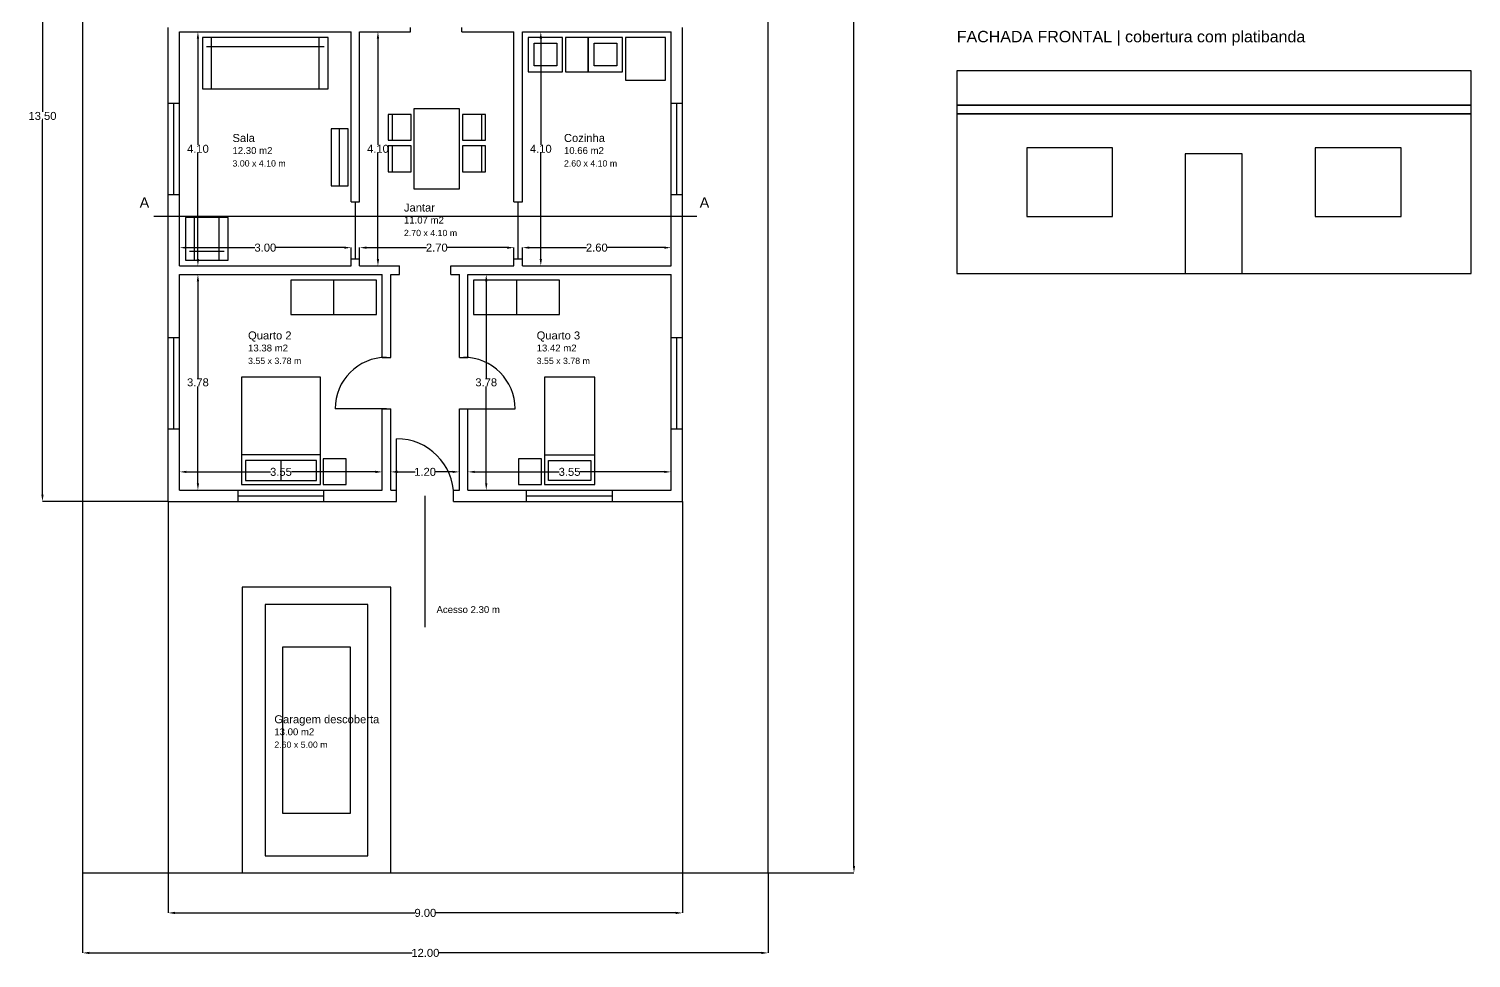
# Model space of a CAD drawing. Header units: millimetres. Extents: x -939 to 107086, y -1492 to 30295.
# Drawn here: x 81061 to 106300, y -1492 to 14775 of the extents above; entities that cross this region are included whole.
import ezdxf

# ---------------------------------------------------------------- set-up
doc = ezdxf.new("R2010")
doc.units = ezdxf.units.MM
doc.header["$MEASUREMENT"] = 0
for name, color, linetype in [('CASA_ACESSO', 4, 'Continuous'), ('CASA_COBERTURA', 2, 'Continuous'), ('CASA_COTAS', 6, 'Continuous'), ('CASA_ESTUDO', 8, 'Continuous'), ('CASA_EXTERNO', 3, 'Continuous'), ('CASA_JANELAS', 4, 'Continuous'), ('CASA_LOTE', 8, 'Continuous'), ('CASA_MOVEIS', 3, 'Continuous'), ('CASA_PAREDES', 7, 'Continuous'), ('CASA_PORTAS', 2, 'Continuous'), ('CASA_TEXTOS', 7, 'Continuous')]:
    doc.layers.add(name, color=color, linetype=linetype)
doc.styles.get("Standard").update_dxf_attribs({"font": 'arial.ttf'})
doc.dimstyles.get("Standard").update_dxf_attribs({"dimtxt": 0.18, "dimasz": 0.18, "dimexe": 0.18, "dimexo": 0.0625, "dimgap": 0.09, "dimtad": 0, "dimtih": 1, "dimtoh": 1, "dimdec": 4, "dimzin": 0, "dimdsep": 46, "dimtxsty": 'Standard', "dimcen": 0.09, "dimadec": 0, "dimazin": 0, "dimtfac": 1, "dimtdec": 4, "dimtofl": 0, "dimtmove": 0, "dimatfit": 3, "dimfxl": 1, "dimtolj": 1, "dimtzin": 0, "dimarcsym": 0})

# ---------------------------------------------------------------- blocks, each defined once
blk = doc.blocks.new('*D41')
at = {"layer": 'CASA_COTAS', "color": 0, "lineweight": -2, "transparency": 16777216}
for p, q in [((83700, 6700), (83700, 7020)), ((83820, 7020), (85290, 7020)), ((87125, 7020), (85655, 7020)), ((87245, 6700), (87245, 7020))]:
    blk.add_line(p, q, dxfattribs=at)
at = {"layer": 'CASA_COTAS', "color": 0, "transparency": 16777216}
for points in [[(83820, 7040), (83820, 7000), (83700, 7020)], [(87125, 7040), (87125, 7000), (87245, 7020)]]:
    blk.add_solid(points, dxfattribs=at)
at = {"layer": 'Defpoints', "color": 0, "transparency": 16777216}
for p in [(87245, 7020), (83700, 6700), (87245, 6700)]:
    blk.add_point(p, dxfattribs=at)
at = {"layer": 'CASA_COTAS', "color": 0, "transparency": 16777216, "insert": (85473, 7020), "char_height": 140, "attachment_point": 5}
blk.add_mtext('\\A1;3.55', dxfattribs=at)
blk = doc.blocks.new('*D42')
at = {"layer": 'CASA_COTAS', "color": 0, "lineweight": -2, "transparency": 16777216}
for p, q in [((83700, 10475), (84020, 10475)), ((84020, 10355), (84020, 8659)), ((84020, 6820), (84020, 8516)), ((83700, 6700), (84020, 6700))]:
    blk.add_line(p, q, dxfattribs=at)
at = {"layer": 'CASA_COTAS', "color": 0, "transparency": 16777216}
for points in [[(84000, 10355), (84040, 10355), (84020, 10475)], [(84000, 6820), (84040, 6820), (84020, 6700)]]:
    blk.add_solid(points, dxfattribs=at)
at = {"layer": 'Defpoints', "color": 0, "transparency": 16777216}
for p in [(83700, 10475), (84020, 10475), (83700, 6700)]:
    blk.add_point(p, dxfattribs=at)
at = {"layer": 'CASA_COTAS', "color": 0, "transparency": 16777216, "insert": (84020, 8587), "char_height": 140, "attachment_point": 5}
blk.add_mtext('\\A1;3.78', dxfattribs=at)
blk = doc.blocks.new('*D43')
at = {"layer": 'CASA_COTAS', "color": 0, "lineweight": -2, "transparency": 16777216}
for p, q in [((88745, 6700), (88745, 7020)), ((88865, 7020), (90340, 7020)), ((92180, 7020), (90705, 7020)), ((92300, 6700), (92300, 7020))]:
    blk.add_line(p, q, dxfattribs=at)
at = {"layer": 'CASA_COTAS', "color": 0, "transparency": 16777216}
for points in [[(88865, 7040), (88865, 7000), (88745, 7020)], [(92180, 7040), (92180, 7000), (92300, 7020)]]:
    blk.add_solid(points, dxfattribs=at)
at = {"layer": 'Defpoints', "color": 0, "transparency": 16777216}
for p in [(92300, 7020), (88745, 6700), (92300, 6700)]:
    blk.add_point(p, dxfattribs=at)
at = {"layer": 'CASA_COTAS', "color": 0, "transparency": 16777216, "insert": (90523, 7020), "char_height": 140, "attachment_point": 5}
blk.add_mtext('\\A1;3.55', dxfattribs=at)
blk = doc.blocks.new('*D44')
at = {"layer": 'CASA_COTAS', "color": 0, "lineweight": -2, "transparency": 16777216}
for p, q in [((88745, 10475), (89065, 10475)), ((89065, 10355), (89065, 8659)), ((89065, 6820), (89065, 8516)), ((88745, 6700), (89065, 6700))]:
    blk.add_line(p, q, dxfattribs=at)
at = {"layer": 'CASA_COTAS', "color": 0, "transparency": 16777216}
for points in [[(89045, 10355), (89085, 10355), (89065, 10475)], [(89045, 6820), (89085, 6820), (89065, 6700)]]:
    blk.add_solid(points, dxfattribs=at)
at = {"layer": 'Defpoints', "color": 0, "transparency": 16777216}
for p in [(88745, 10475), (89065, 10475), (88745, 6700)]:
    blk.add_point(p, dxfattribs=at)
at = {"layer": 'CASA_COTAS', "color": 0, "transparency": 16777216, "insert": (89065, 8587), "char_height": 140, "attachment_point": 5}
blk.add_mtext('\\A1;3.78', dxfattribs=at)
blk = doc.blocks.new('*D45')
at = {"layer": 'CASA_COTAS', "color": 0, "lineweight": -2, "transparency": 16777216}
for p, q in [((87395, 6700), (87395, 7020)), ((87515, 7020), (87820, 7020)), ((88475, 7020), (88170, 7020)), ((88595, 6700), (88595, 7020))]:
    blk.add_line(p, q, dxfattribs=at)
at = {"layer": 'CASA_COTAS', "color": 0, "transparency": 16777216}
for points in [[(87515, 7040), (87515, 7000), (87395, 7020)], [(88475, 7040), (88475, 7000), (88595, 7020)]]:
    blk.add_solid(points, dxfattribs=at)
at = {"layer": 'Defpoints', "color": 0, "transparency": 16777216}
for p in [(88595, 7020), (87395, 6700), (88595, 6700)]:
    blk.add_point(p, dxfattribs=at)
at = {"layer": 'CASA_COTAS', "color": 0, "transparency": 16777216, "insert": (87995, 7020), "char_height": 140, "attachment_point": 5}
blk.add_mtext('\\A1;1.20', dxfattribs=at)
blk = doc.blocks.new('*D46')
at = {"layer": 'CASA_COTAS', "color": 0, "lineweight": -2, "transparency": 16777216}
for p, q in [((83700, 10625), (83700, 10945)), ((83820, 10945), (85018, 10945)), ((86580, 10945), (85382, 10945)), ((86700, 10625), (86700, 10945))]:
    blk.add_line(p, q, dxfattribs=at)
at = {"layer": 'CASA_COTAS', "color": 0, "transparency": 16777216}
for points in [[(83820, 10965), (83820, 10925), (83700, 10945)], [(86580, 10965), (86580, 10925), (86700, 10945)]]:
    blk.add_solid(points, dxfattribs=at)
at = {"layer": 'Defpoints', "color": 0, "transparency": 16777216}
for p in [(86700, 10945), (83700, 10625), (86700, 10625)]:
    blk.add_point(p, dxfattribs=at)
at = {"layer": 'CASA_COTAS', "color": 0, "transparency": 16777216, "insert": (85200, 10945), "char_height": 140, "attachment_point": 5}
blk.add_mtext('\\A1;3.00', dxfattribs=at)
blk = doc.blocks.new('*D47')
at = {"layer": 'CASA_COTAS', "color": 0, "lineweight": -2, "transparency": 16777216}
for p, q in [((83700, 14725), (84020, 14725)), ((84020, 14605), (84020, 12747)), ((84020, 10745), (84020, 12603)), ((83700, 10625), (84020, 10625))]:
    blk.add_line(p, q, dxfattribs=at)
at = {"layer": 'CASA_COTAS', "color": 0, "transparency": 16777216}
for points in [[(84000, 14605), (84040, 14605), (84020, 14725)], [(84000, 10745), (84040, 10745), (84020, 10625)]]:
    blk.add_solid(points, dxfattribs=at)
at = {"layer": 'Defpoints', "color": 0, "transparency": 16777216}
for p in [(83700, 14725), (84020, 14725), (83700, 10625)]:
    blk.add_point(p, dxfattribs=at)
at = {"layer": 'CASA_COTAS', "color": 0, "transparency": 16777216, "insert": (84020, 12675), "char_height": 140, "attachment_point": 5}
blk.add_mtext('\\A1;4.10', dxfattribs=at)
blk = doc.blocks.new('*D48')
at = {"layer": 'CASA_COTAS', "color": 0, "lineweight": -2, "transparency": 16777216}
for p, q in [((86850, 10625), (86850, 10945)), ((86970, 10945), (88017, 10945)), ((89430, 10945), (88383, 10945)), ((89550, 10625), (89550, 10945))]:
    blk.add_line(p, q, dxfattribs=at)
at = {"layer": 'CASA_COTAS', "color": 0, "transparency": 16777216}
for points in [[(86970, 10965), (86970, 10925), (86850, 10945)], [(89430, 10965), (89430, 10925), (89550, 10945)]]:
    blk.add_solid(points, dxfattribs=at)
at = {"layer": 'Defpoints', "color": 0, "transparency": 16777216}
for p in [(89550, 10945), (86850, 10625), (89550, 10625)]:
    blk.add_point(p, dxfattribs=at)
at = {"layer": 'CASA_COTAS', "color": 0, "transparency": 16777216, "insert": (88200, 10945), "char_height": 140, "attachment_point": 5}
blk.add_mtext('\\A1;2.70', dxfattribs=at)
blk = doc.blocks.new('*D49')
at = {"layer": 'CASA_COTAS', "color": 0, "lineweight": -2, "transparency": 16777216}
for p, q in [((86850, 14725), (87170, 14725)), ((87170, 14605), (87170, 12747)), ((87170, 10745), (87170, 12603)), ((86850, 10625), (87170, 10625))]:
    blk.add_line(p, q, dxfattribs=at)
at = {"layer": 'CASA_COTAS', "color": 0, "transparency": 16777216}
for points in [[(87150, 14605), (87190, 14605), (87170, 14725)], [(87150, 10745), (87190, 10745), (87170, 10625)]]:
    blk.add_solid(points, dxfattribs=at)
at = {"layer": 'Defpoints', "color": 0, "transparency": 16777216}
for p in [(86850, 14725), (87170, 14725), (86850, 10625)]:
    blk.add_point(p, dxfattribs=at)
at = {"layer": 'CASA_COTAS', "color": 0, "transparency": 16777216, "insert": (87170, 12675), "char_height": 140, "attachment_point": 5}
blk.add_mtext('\\A1;4.10', dxfattribs=at)
blk = doc.blocks.new('*D50')
at = {"layer": 'CASA_COTAS', "color": 0, "lineweight": -2, "transparency": 16777216}
for p, q in [((89700, 10625), (89700, 10945)), ((89820, 10945), (90817, 10945)), ((92180, 10945), (91183, 10945)), ((92300, 10625), (92300, 10945))]:
    blk.add_line(p, q, dxfattribs=at)
at = {"layer": 'CASA_COTAS', "color": 0, "transparency": 16777216}
for points in [[(89820, 10965), (89820, 10925), (89700, 10945)], [(92180, 10965), (92180, 10925), (92300, 10945)]]:
    blk.add_solid(points, dxfattribs=at)
at = {"layer": 'Defpoints', "color": 0, "transparency": 16777216}
for p in [(92300, 10945), (89700, 10625), (92300, 10625)]:
    blk.add_point(p, dxfattribs=at)
at = {"layer": 'CASA_COTAS', "color": 0, "transparency": 16777216, "insert": (91000, 10945), "char_height": 140, "attachment_point": 5}
blk.add_mtext('\\A1;2.60', dxfattribs=at)
blk = doc.blocks.new('*D51')
at = {"layer": 'CASA_COTAS', "color": 0, "lineweight": -2, "transparency": 16777216}
for p, q in [((89700, 14725), (90020, 14725)), ((90020, 14605), (90020, 12747)), ((90020, 10745), (90020, 12603)), ((89700, 10625), (90020, 10625))]:
    blk.add_line(p, q, dxfattribs=at)
at = {"layer": 'CASA_COTAS', "color": 0, "transparency": 16777216}
for points in [[(90000, 14605), (90040, 14605), (90020, 14725)], [(90000, 10745), (90040, 10745), (90020, 10625)]]:
    blk.add_solid(points, dxfattribs=at)
at = {"layer": 'Defpoints', "color": 0, "transparency": 16777216}
for p in [(89700, 14725), (90020, 14725), (89700, 10625)]:
    blk.add_point(p, dxfattribs=at)
at = {"layer": 'CASA_COTAS', "color": 0, "transparency": 16777216, "insert": (90020, 12675), "char_height": 140, "attachment_point": 5}
blk.add_mtext('\\A1;4.10', dxfattribs=at)
blk = doc.blocks.new('*D59')
at = {"layer": 'CASA_COTAS', "color": 0, "lineweight": -2, "transparency": 16777216}
for p, q in [((83500, 6500), (83500, -700)), ((92500, 6500), (92500, -700)), ((83620, -700), (87818, -700)), ((92380, -700), (88182, -700))]:
    blk.add_line(p, q, dxfattribs=at)
at = {"layer": 'CASA_COTAS', "color": 0, "transparency": 16777216}
for points in [[(83620, -680), (83620, -720), (83500, -700)], [(92380, -680), (92380, -720), (92500, -700)]]:
    blk.add_solid(points, dxfattribs=at)
at = {"layer": 'Defpoints', "color": 0, "transparency": 16777216}
for p in [(83500, 6500), (92500, 6500), (92500, -700)]:
    blk.add_point(p, dxfattribs=at)
at = {"layer": 'CASA_COTAS', "color": 0, "transparency": 16777216, "insert": (88000, -700), "char_height": 140, "attachment_point": 5}
blk.add_mtext('\\A1;9.00', dxfattribs=at)
blk = doc.blocks.new('*D60')
at = {"layer": 'CASA_COTAS', "color": 0, "lineweight": -2, "transparency": 16777216}
for p, q in [((83500, 20000), (81300, 20000)), ((81300, 19880), (81300, 13322)), ((81300, 6620), (81300, 13178)), ((83500, 6500), (81300, 6500))]:
    blk.add_line(p, q, dxfattribs=at)
at = {"layer": 'CASA_COTAS', "color": 0, "transparency": 16777216}
for points in [[(81280, 19880), (81320, 19880), (81300, 20000)], [(81280, 6620), (81320, 6620), (81300, 6500)]]:
    blk.add_solid(points, dxfattribs=at)
at = {"layer": 'Defpoints', "color": 0, "transparency": 16777216}
for p in [(81300, 20000), (83500, 20000), (83500, 6500)]:
    blk.add_point(p, dxfattribs=at)
at = {"layer": 'CASA_COTAS', "color": 0, "transparency": 16777216, "insert": (81300, 13250), "char_height": 140, "attachment_point": 5}
blk.add_mtext('\\A1;13.50', dxfattribs=at)
blk = doc.blocks.new('*D61')
at = {"layer": 'CASA_COTAS', "color": 0, "lineweight": -2, "transparency": 16777216}
for p, q in [((82000, 0), (82000, -1400)), ((94000, 0), (94000, -1400)), ((82120, -1400), (87771, -1400)), ((93880, -1400), (88229, -1400))]:
    blk.add_line(p, q, dxfattribs=at)
at = {"layer": 'CASA_COTAS', "color": 0, "transparency": 16777216}
for points in [[(82120, -1380), (82120, -1420), (82000, -1400)], [(93880, -1380), (93880, -1420), (94000, -1400)]]:
    blk.add_solid(points, dxfattribs=at)
at = {"layer": 'Defpoints', "color": 0, "transparency": 16777216}
for p in [(82000, 0), (94000, 0), (94000, -1400)]:
    blk.add_point(p, dxfattribs=at)
at = {"layer": 'CASA_COTAS', "color": 0, "transparency": 16777216, "insert": (88000, -1400), "char_height": 140, "attachment_point": 5}
blk.add_mtext('\\A1;12.00', dxfattribs=at)
blk = doc.blocks.new('*D62')
at = {"layer": 'CASA_COTAS', "color": 0, "lineweight": -2, "transparency": 16777216}
for p, q in [((94000, 30000), (95500, 30000)), ((95500, 29880), (95500, 15072)), ((95500, 120), (95500, 14928)), ((94000, 0), (95500, 0))]:
    blk.add_line(p, q, dxfattribs=at)
at = {"layer": 'CASA_COTAS', "color": 0, "transparency": 16777216}
for points in [[(95480, 29880), (95520, 29880), (95500, 30000)], [(95480, 120), (95520, 120), (95500, 0)]]:
    blk.add_solid(points, dxfattribs=at)
at = {"layer": 'Defpoints', "color": 0, "transparency": 16777216}
for p in [(94000, 30000), (95500, 30000), (94000, 0)]:
    blk.add_point(p, dxfattribs=at)
at = {"layer": 'CASA_COTAS', "color": 0, "transparency": 16777216, "insert": (95500, 15000), "char_height": 140, "attachment_point": 5}
blk.add_mtext('\\A1;30.00', dxfattribs=at)

msp = doc.modelspace()

# ---------------------------------------------------------------- linework, layer by layer
at = {"layer": 'CASA_ACESSO'}
msp.add_lwpolyline([(87995.189, 4300), (87995.189, 5900), (87995.189, 5900), (87995.189, 6600)], dxfattribs=at)
at = {"layer": 'CASA_COBERTURA'}
for points in [[(97300, 13440), (106300, 13440), (106300, 14040), (97300, 14040)], [(97300, 13290), (106300, 13290), (106300, 13440), (97300, 13440)]]:
    msp.add_lwpolyline(points, close=True, dxfattribs=at)
at = {"layer": 'CASA_ESTUDO'}
msp.add_line((83250, 11495), (92750, 11495), dxfattribs=at)
for points in [[(97300, 10490), (106300, 10490), (106300, 13290), (97300, 13290)], [(98522.594, 11490), (100022.594, 11490), (100022.594, 12690), (98522.594, 12690)], [(103572.594, 11490), (105072.594, 11490), (105072.594, 12690), (103572.594, 12690)], [(101295.189, 10490), (102295.189, 10490), (102295.189, 12590), (101295.189, 12590)]]:
    msp.add_lwpolyline(points, close=True, dxfattribs=at)
at = {"layer": 'CASA_EXTERNO'}
msp.add_lwpolyline([(84795.189, 0), (87395.189, 0), (87395.189, 5000), (84795.189, 5000)], close=True, dxfattribs=at)
at = {"layer": 'CASA_JANELAS'}
for p, q in [((83500, 11875), (83500, 13475)), ((83600, 11875), (83600, 13475)), ((83700, 11875), (83700, 13475)), ((92300, 11875), (92300, 13475)), ((92400, 11875), (92400, 13475)), ((92500, 11875), (92500, 13475)), ((83500, 7775), (83500, 9375)), ((83600, 7775), (83600, 9375)), ((83700, 7775), (83700, 9375)), ((92300, 7775), (92300, 9375)), ((92400, 7775), (92400, 9375)), ((92500, 7775), (92500, 9375)), ((84722.594, 6700), (86222.594, 6700)), ((84722.594, 6600), (86222.594, 6600)), ((89772.594, 6700), (91272.594, 6700)), ((89772.594, 6600), (91272.594, 6600)), ((84722.594, 6500), (86222.594, 6500)), ((89772.594, 6500), (91272.594, 6500))]:
    msp.add_line(p, q, dxfattribs=at)
at = {"layer": 'CASA_LOTE'}
msp.add_lwpolyline([(82000, 0), (94000, 0), (94000, 30000), (82000, 30000)], close=True, dxfattribs=at)
at = {"layer": 'CASA_MOVEIS'}
msp.add_line((86500, 12025), (86500, 13025), dxfattribs=at)
for points in [[(84100, 13725), (86300, 13725), (86300, 14625), (84100, 14625)], [(89800, 14025), (90400, 14025), (90400, 14625), (89800, 14625)], [(90450, 14025), (90850, 14025), (90850, 14625), (90450, 14625)], [(90850, 14025), (91450, 14025), (91450, 14625), (90850, 14625)], [(91500, 13875), (92200, 13875), (92200, 14625), (91500, 14625)], [(87350, 12825), (87750, 12825), (87750, 13275), (87350, 13275)], [(87800, 11975), (88600, 11975), (88600, 13375), (87800, 13375)], [(88650, 12825), (89050, 12825), (89050, 13275), (88650, 13275)], [(86350, 12025), (86650, 12025), (86650, 13025), (86350, 13025)], [(87350, 12275), (87750, 12275), (87750, 12725), (87350, 12725)], [(88650, 12275), (89050, 12275), (89050, 12725), (88650, 12725)], [(83800, 10725), (84550, 10725), (84550, 11475), (83800, 11475)], [(85645.189, 9775), (87145.189, 9775), (87145.189, 10375), (85645.189, 10375)], [(88845.189, 9775), (90345.189, 9775), (90345.189, 10375), (88845.189, 10375)], [(84782.594, 6800), (86162.594, 6800), (86162.594, 8680), (84782.594, 8680)], [(90082.594, 6800), (90962.594, 6800), (90962.594, 8680), (90082.594, 8680)], [(86212.594, 6800), (86612.594, 6800), (86612.594, 7250), (86212.594, 7250)], [(89632.594, 6800), (90032.594, 6800), (90032.594, 7250), (89632.594, 7250)], [(85195.189, 300), (86995.189, 300), (86995.189, 4700), (85195.189, 4700)]]:
    msp.add_lwpolyline(points, close=True, dxfattribs=at)
for points in [[(84170, 14465), (86230, 14465)], [(84260, 13725), (84260, 14625)], [(86140, 13725), (86140, 14625)], [(90298, 14127), (89902, 14127), (89902, 14523), (90298, 14523), (90298, 14127)], [(91348, 14127), (90952, 14127), (90952, 14523), (91348, 14523), (91348, 14127)], [(87420, 13275), (87420, 12825)], [(88980, 13275), (88980, 12825)], [(87420, 12725), (87420, 12275)], [(88980, 12725), (88980, 12275)], [(83960, 10725), (83960, 11475)], [(84390, 10725), (84390, 11475)], [(83870, 10885), (84480, 10885)], [(86395.189, 10375), (86395.189, 9775)], [(89595.189, 10375), (89595.189, 9775)], [(86162.594, 7320), (84782.594, 7320)], [(90082.594, 7320), (90962.594, 7320)], [(86092.594, 7220), (84852.594, 7220), (84852.594, 6870), (86092.594, 6870), (86092.594, 7220)], [(85472.594, 7220), (85472.594, 6870)], [(90152.594, 7220), (90892.594, 7220), (90892.594, 6870), (90152.594, 6870), (90152.594, 7220)], [(86689.189, 3952), (85501.189, 3952), (85501.189, 1048), (86689.189, 1048), (86689.189, 3952)]]:
    msp.add_lwpolyline(points, dxfattribs=at)
at = {"layer": 'CASA_PAREDES'}
for p, q in [((83500, 14725), (83500, 14800)), ((83500, 13475), (83500, 14725)), ((83500, 14725), (83500, 14725)), ((83700, 14725), (84722.594, 14725)), ((83700, 13475), (83700, 14725)), ((83700, 14725), (83700, 14725)), ((84722.594, 14725), (84819.95, 14725)), ((84819.95, 14725), (86222.594, 14725)), ((86222.594, 14725), (86319.95, 14725)), ((86319.95, 14725), (86700, 14725)), ((86700, 13475), (86700, 14725)), ((86700, 14725), (86700, 14725)), ((86850, 13475), (86850, 14725)), ((86850, 14725), (86850, 14725)), ((86850, 14725), (87245.189, 14725)), ((87245.189, 14725), (87245.189, 14725)), ((87245.189, 14725), (87395.189, 14725)), ((87395.189, 14725), (87395.189, 14725)), ((87395.189, 14725), (87439.9, 14725)), ((87439.9, 14725), (87439.9, 14725)), ((87439.9, 14725), (87495.189, 14725)), ((87495.189, 14725), (87545.189, 14725)), ((87545.189, 14725), (87589.9, 14725)), ((87589.9, 14725), (87589.9, 14725)), ((87589.9, 14725), (87739.9, 14725)), ((87739.9, 14725), (87739.9, 14800)), ((88639.9, 14725), (88639.9, 14800)), ((88639.9, 14725), (88745.189, 14725)), ((88745.189, 14725), (88745.189, 14725)), ((88745.189, 14725), (88789.9, 14725)), ((88789.9, 14725), (88789.9, 14725)), ((88789.9, 14725), (88939.9, 14725)), ((88939.9, 14725), (88939.9, 14725)), ((88939.9, 14725), (89352.4, 14725)), ((89352.4, 14725), (89550, 14725)), ((89550, 13475), (89550, 14725)), ((89550, 14725), (89550, 14725)), ((89700, 13475), (89700, 14725)), ((89700, 14725), (89700, 14725)), ((89700, 14725), (89772.594, 14725)), ((89772.594, 14725), (90952.4, 14725)), ((90952.4, 14725), (91272.594, 14725)), ((91272.594, 14725), (91339.9, 14725)), ((91339.9, 14725), (91339.9, 14725)), ((91339.9, 14725), (91539.9, 14725)), ((91539.9, 14725), (91539.9, 14725)), ((91539.9, 14725), (92300, 14725)), ((92300, 13475), (92300, 14725)), ((92300, 14725), (92300, 14725)), ((92500, 14725), (92500, 14800)), ((92500, 13475), (92500, 14725)), ((92500, 14725), (92500, 14725)), ((83500, 13475), (83700, 13475)), ((86700, 11875), (86700, 13475)), ((86700, 13475), (86700, 13475)), ((86850, 11875), (86850, 13475)), ((86850, 13475), (86850, 13475)), ((89550, 11875), (89550, 13475)), ((89550, 13475), (89550, 13475)), ((89700, 11875), (89700, 13475)), ((89700, 13475), (89700, 13475)), ((92300, 13475), (92500, 13475)), ((83500, 11750), (83500, 11875)), ((83500, 11875), (83700, 11875)), ((83700, 11750), (83700, 11875)), ((86700, 11750), (86700, 11875)), ((86700, 11875), (86700, 11875)), ((86850, 11750), (86850, 11875)), ((86850, 11875), (86850, 11875)), ((89550, 11750), (89550, 11875)), ((89550, 11875), (89550, 11875)), ((89700, 11750), (89700, 11875)), ((89700, 11875), (89700, 11875)), ((92300, 11750), (92300, 11875)), ((92300, 11875), (92500, 11875)), ((92500, 11750), (92500, 11875)), ((83500, 10750), (83500, 11750)), ((83500, 11750), (83500, 11750)), ((83700, 10750), (83700, 11750)), ((83700, 11750), (83700, 11750)), ((86700, 11750), (86850, 11750)), ((89550, 11750), (89700, 11750)), ((92300, 10750), (92300, 11750)), ((92300, 11750), (92300, 11750)), ((92500, 10750), (92500, 11750)), ((92500, 11750), (92500, 11750)), ((83500, 10625), (83500, 10750)), ((83500, 10750), (83500, 10750)), ((83500, 10550), (83500, 10625)), ((83500, 10625), (83500, 10625)), ((83700, 10625), (83700, 10750)), ((83700, 10750), (83700, 10750)), ((83700, 10625), (84722.594, 10625)), ((83700, 10625), (83700, 10625)), ((84722.594, 10625), (84819.95, 10625)), ((84819.95, 10625), (86222.594, 10625)), ((86222.594, 10625), (86319.95, 10625)), ((86319.95, 10625), (86700, 10625)), ((86700, 10625), (86700, 10750)), ((86700, 10750), (86850, 10750)), ((86700, 10625), (86700, 10625)), ((86850, 10625), (86850, 10750)), ((86850, 10625), (87245.189, 10625)), ((86850, 10625), (86850, 10625)), ((87245.189, 10625), (87245.189, 10625)), ((87245.189, 10625), (87395.189, 10625)), ((87395.189, 10625), (87395.189, 10625)), ((87395.189, 10625), (87439.9, 10625)), ((87439.9, 10625), (87439.9, 10625)), ((87439.9, 10625), (87495.189, 10625)), ((87495.189, 10625), (87545.189, 10625)), ((87545.189, 10550), (87545.189, 10625)), ((88445.189, 10550), (88445.189, 10625)), ((88445.189, 10625), (88495.189, 10625)), ((88495.189, 10625), (88595.189, 10625)), ((88595.189, 10625), (88595.189, 10625)), ((88595.189, 10625), (88639.9, 10625)), ((88639.9, 10625), (88639.9, 10625)), ((88639.9, 10625), (88745.189, 10625)), ((88745.189, 10625), (88745.189, 10625)), ((88745.189, 10625), (88789.9, 10625)), ((88789.9, 10625), (88789.9, 10625)), ((88789.9, 10625), (88939.9, 10625)), ((88939.9, 10625), (88939.9, 10625)), ((88939.9, 10625), (89352.4, 10625)), ((89352.4, 10625), (89550, 10625)), ((89550, 10625), (89550, 10750)), ((89550, 10750), (89700, 10750)), ((89550, 10625), (89550, 10625)), ((89700, 10625), (89700, 10750)), ((89700, 10625), (89772.594, 10625)), ((89700, 10625), (89700, 10625)), ((89772.594, 10625), (90952.4, 10625)), ((90952.4, 10625), (91272.594, 10625)), ((91272.594, 10625), (91339.9, 10625)), ((91339.9, 10625), (91339.9, 10625)), ((91339.9, 10625), (91539.9, 10625)), ((91539.9, 10625), (91539.9, 10625)), ((91539.9, 10625), (92300, 10625)), ((92300, 10625), (92300, 10750)), ((92300, 10750), (92300, 10750)), ((92300, 10625), (92300, 10625)), ((92500, 10625), (92500, 10750)), ((92500, 10750), (92500, 10750)), ((92500, 10550), (92500, 10625)), ((92500, 10625), (92500, 10625)), ((83500, 10550), (83500, 10550)), ((83500, 10475), (83500, 10550)), ((83500, 9375), (83500, 10475)), ((83500, 10475), (83500, 10475)), ((83700, 10475), (84722.594, 10475)), ((83700, 9375), (83700, 10475)), ((83700, 10475), (83700, 10475)), ((84722.594, 10475), (84819.95, 10475)), ((84819.95, 10475), (86222.594, 10475)), ((86222.594, 10475), (86319.95, 10475)), ((86319.95, 10475), (86700, 10475)), ((86700, 10475), (86700, 10475)), ((86700, 10475), (86850, 10475)), ((86850, 10475), (86850, 10475)), ((86850, 10475), (87245.189, 10475)), ((87245.189, 9375), (87245.189, 10475)), ((87245.189, 10475), (87245.189, 10475)), ((87395.189, 9375), (87395.189, 10475)), ((87395.189, 10475), (87395.189, 10475)), ((87395.189, 10475), (87439.9, 10475)), ((87439.9, 10475), (87439.9, 10475)), ((87439.9, 10475), (87495.189, 10475)), ((87495.189, 10475), (87545.189, 10475)), ((87545.189, 10475), (87545.189, 10550)), ((87545.189, 10550), (87545.189, 10550)), ((88445.189, 10475), (88445.189, 10550)), ((88445.189, 10550), (88445.189, 10550)), ((88445.189, 10475), (88495.189, 10475)), ((88495.189, 10475), (88595.189, 10475)), ((88595.189, 9375), (88595.189, 10475)), ((88595.189, 10475), (88595.189, 10475)), ((88745.189, 10475), (88789.9, 10475)), ((88745.189, 9375), (88745.189, 10475)), ((88745.189, 10475), (88745.189, 10475)), ((88789.9, 10475), (88789.9, 10475)), ((88789.9, 10475), (88939.9, 10475)), ((88939.9, 10475), (88939.9, 10475)), ((88939.9, 10475), (89352.4, 10475)), ((89352.4, 10475), (89550, 10475)), ((89550, 10475), (89550, 10475)), ((89550, 10475), (89700, 10475)), ((89700, 10475), (89700, 10475)), ((89700, 10475), (89772.594, 10475)), ((89772.594, 10475), (90952.4, 10475)), ((90952.4, 10475), (91272.594, 10475)), ((91272.594, 10475), (91339.9, 10475)), ((91339.9, 10475), (91339.9, 10475)), ((91339.9, 10475), (91539.9, 10475)), ((91539.9, 10475), (91539.9, 10475)), ((91539.9, 10475), (92300, 10475)), ((92300, 9375), (92300, 10475)), ((92300, 10475), (92300, 10475)), ((92500, 10550), (92500, 10550)), ((92500, 10475), (92500, 10550)), ((92500, 9375), (92500, 10475)), ((92500, 10475), (92500, 10475)), ((83500, 9375), (83700, 9375)), ((87245.189, 9025), (87245.189, 9375)), ((87245.189, 9375), (87245.189, 9375)), ((87395.189, 9025), (87395.189, 9375)), ((87395.189, 9375), (87395.189, 9375)), ((88595.189, 9025), (88595.189, 9375)), ((88595.189, 9375), (88595.189, 9375)), ((88745.189, 9025), (88745.189, 9375)), ((88745.189, 9375), (88745.189, 9375)), ((92300, 9375), (92500, 9375)), ((87245.189, 9025), (87395.189, 9025)), ((88595.189, 9025), (88639.9, 9025)), ((88639.9, 9025), (88639.9, 9025)), ((88639.9, 9025), (88745.189, 9025)), ((87245.189, 7775), (87245.189, 8125)), ((87245.189, 8125), (87395.189, 8125)), ((87395.189, 7775), (87395.189, 8125)), ((88595.189, 7775), (88595.189, 8125)), ((88595.189, 8125), (88639.9, 8125)), ((88639.9, 8125), (88639.9, 8125)), ((88639.9, 8125), (88745.189, 8125)), ((88745.189, 7775), (88745.189, 8125)), ((83500, 6700), (83500, 7775)), ((83500, 7775), (83700, 7775)), ((83700, 6700), (83700, 7775)), ((87245.189, 6700), (87245.189, 7775)), ((87245.189, 7775), (87245.189, 7775)), ((87395.189, 6700), (87395.189, 7775)), ((87395.189, 7775), (87395.189, 7775)), ((88595.189, 6700), (88595.189, 7775)), ((88595.189, 7775), (88595.189, 7775)), ((88745.189, 6700), (88745.189, 7775)), ((88745.189, 7775), (88745.189, 7775)), ((92300, 6700), (92300, 7775)), ((92300, 7775), (92500, 7775)), ((92500, 6700), (92500, 7775)), ((83500, 6600), (83500, 6700)), ((83500, 6700), (83500, 6700)), ((83500, 6500), (83500, 6600)), ((83500, 6600), (83500, 6600)), ((83700, 6700), (84722.594, 6700)), ((83700, 6700), (83700, 6700)), ((84722.594, 6600), (84722.594, 6700)), ((84722.594, 6500), (84722.594, 6600)), ((84722.594, 6600), (84722.594, 6600)), ((86222.594, 6600), (86222.594, 6700)), ((86222.594, 6700), (86319.95, 6700)), ((86222.594, 6500), (86222.594, 6600)), ((86222.594, 6600), (86222.594, 6600)), ((86319.95, 6700), (86700, 6700)), ((86700, 6700), (86700, 6700)), ((86700, 6700), (86850, 6700)), ((86850, 6700), (86850, 6700)), ((86850, 6700), (87245.189, 6700)), ((87245.189, 6700), (87245.189, 6700)), ((87395.189, 6700), (87395.189, 6700)), ((87395.189, 6700), (87439.9, 6700)), ((87439.9, 6700), (87439.9, 6700)), ((87439.9, 6700), (87495.189, 6700)), ((87495.189, 6600), (87495.189, 6700)), ((87495.189, 6500), (87495.189, 6600)), ((87495.189, 6600), (87495.189, 6600)), ((88495.189, 6600), (88495.189, 6700)), ((88495.189, 6700), (88595.189, 6700)), ((88495.189, 6500), (88495.189, 6600)), ((88495.189, 6600), (88495.189, 6600)), ((88595.189, 6700), (88595.189, 6700)), ((88745.189, 6700), (88789.9, 6700)), ((88745.189, 6700), (88745.189, 6700)), ((88789.9, 6700), (88789.9, 6700)), ((88789.9, 6700), (88939.9, 6700)), ((88939.9, 6700), (88939.9, 6700)), ((88939.9, 6700), (89352.4, 6700)), ((89352.4, 6700), (89550, 6700)), ((89550, 6700), (89550, 6700)), ((89550, 6700), (89700, 6700)), ((89700, 6700), (89700, 6700)), ((89700, 6700), (89772.594, 6700)), ((89772.594, 6600), (89772.594, 6700)), ((89772.594, 6500), (89772.594, 6600)), ((89772.594, 6600), (89772.594, 6600)), ((91272.594, 6600), (91272.594, 6700)), ((91272.594, 6700), (91339.9, 6700)), ((91272.594, 6500), (91272.594, 6600)), ((91272.594, 6600), (91272.594, 6600)), ((91339.9, 6700), (91339.9, 6700)), ((91339.9, 6700), (91539.9, 6700)), ((91539.9, 6700), (91539.9, 6700)), ((91539.9, 6700), (92300, 6700)), ((92300, 6700), (92300, 6700)), ((92500, 6600), (92500, 6700)), ((92500, 6700), (92500, 6700)), ((92500, 6500), (92500, 6600)), ((92500, 6600), (92500, 6600)), ((83500, 6500), (83700, 6500)), ((83700, 6500), (83700, 6500)), ((83700, 6500), (84722.594, 6500)), ((86222.594, 6500), (86319.95, 6500)), ((86319.95, 6500), (86700, 6500)), ((86700, 6500), (86700, 6500)), ((86700, 6500), (86850, 6500)), ((86850, 6500), (86850, 6500)), ((86850, 6500), (87245.189, 6500)), ((87245.189, 6500), (87245.189, 6500)), ((87245.189, 6500), (87395.189, 6500)), ((87395.189, 6500), (87395.189, 6500)), ((87395.189, 6500), (87439.9, 6500)), ((87439.9, 6500), (87439.9, 6500)), ((87439.9, 6500), (87495.189, 6500)), ((88495.189, 6500), (88595.189, 6500)), ((88595.189, 6500), (88595.189, 6500)), ((88595.189, 6500), (88639.9, 6500)), ((88639.9, 6500), (88639.9, 6500)), ((88639.9, 6500), (88745.189, 6500)), ((88745.189, 6500), (88745.189, 6500)), ((88745.189, 6500), (88789.9, 6500)), ((88789.9, 6500), (88789.9, 6500)), ((88789.9, 6500), (88939.9, 6500)), ((88939.9, 6500), (88939.9, 6500)), ((88939.9, 6500), (89352.4, 6500)), ((89352.4, 6500), (89550, 6500)), ((89550, 6500), (89550, 6500)), ((89550, 6500), (89700, 6500)), ((89700, 6500), (89700, 6500)), ((89700, 6500), (89772.594, 6500)), ((91272.594, 6500), (91339.9, 6500)), ((91339.9, 6500), (91339.9, 6500)), ((91339.9, 6500), (91539.9, 6500)), ((91539.9, 6500), (91539.9, 6500)), ((91539.9, 6500), (92300, 6500)), ((92300, 6500), (92300, 6500)), ((92300, 6500), (92500, 6500))]:
    msp.add_line(p, q, dxfattribs=at)
at = {"layer": 'CASA_PORTAS'}
for p, q in [((86775, 10750), (86775, 11750)), ((89625, 10750), (89625, 11750)), ((87320.189, 8125), (86420.189, 8125)), ((88670.189, 8125), (89570.189, 8125)), ((87495.189, 6600), (87495.189, 7600))]:
    msp.add_line(p, q, dxfattribs=at)
for centre, radius, start, end in [((87320.189, 8125), 900, 90, 180), ((88670.189, 8125), 900, 0, 90), ((87495.189, 6600), 1000, 0, 90)]:
    msp.add_arc(centre, radius, start, end, dxfattribs=at)

# ---------------------------------------------------------------- texts
at = {"layer": 'CASA_TEXTOS'}
for s, height, p in [('FACHADA FRONTAL | cobertura com platibanda', 200, (97300, 14540)), ('Sala', 140, (84625, 12795)), ('Cozinha', 140, (90425, 12795)), ('12.30 m2', 120, (84625, 12585)), ('10.66 m2', 120, (90425, 12585)), ('3.00 x 4.10 m', 110, (84625, 12365)), ('2.60 x 4.10 m', 110, (90425, 12365)), ('A', 180, (83000, 11645)), ('Jantar', 140, (87625, 11577)), ('A', 180, (92800, 11645)), ('11.07 m2', 120, (87625, 11367)), ('2.70 x 4.10 m', 110, (87625, 11147)), ('Quarto 2', 140, (84897.594, 9338.5)), ('Quarto 3', 140, (89947.594, 9338.5)), ('13.38 m2', 120, (84897.594, 9128.5)), ('13.42 m2', 120, (89947.594, 9128.5)), ('3.55 x 3.78 m', 110, (84897.594, 8908.5)), ('3.55 x 3.78 m', 110, (89947.594, 8908.5)), ('Acesso 2.30 m', 120, (88195.189, 4550)), ('Garagem descoberta', 140, (85357.189, 2620)), ('13.00 m2', 120, (85357.189, 2410)), ('2.60 x 5.00 m', 110, (85357.189, 2190))]:
    msp.add_text(s, height=height, dxfattribs=at).set_placement(p)

# ---------------------------------------------------------------- dimensions: what is measured, and where the dimension line sits
at = {"layer": 'CASA_COTAS'}
for base, p1, p2, picture, middle in [((95500, 30000), (94000, 0), (94000, 30000), '*D62', (95500, 15000)), ((81300, 20000), (83500, 6500), (83500, 20000), '*D60', (81300, 13250)), ((84020, 14725), (83700, 10625), (83700, 14725), '*D47', (84020, 12675)), ((87170, 14725), (86850, 10625), (86850, 14725), '*D49', (87170, 12675)), ((90020, 14725), (89700, 10625), (89700, 14725), '*D51', (90020, 12675)), ((84020, 10475), (83700, 6700), (83700, 10475), '*D42', (84020, 8587.5)), ((89065.188620493, 10475), (88745.188620493, 6700), (88745.188620493, 10475), '*D44', (89065.188620493, 8587.5))]:
    dim = msp.add_linear_dim(base=base, p1=p1, p2=p2, angle=90, dimstyle='Standard', override={"dimtxt": 140, "dimasz": 120, "dimdec": 2, "dimlfac": 0.001, "dimpost": '<>'}, dxfattribs=at)
    dim.commit()
    dim.dimension.update_dxf_attribs({"geometry": picture, "text_midpoint": middle})
for base, p1, p2, picture, middle in [((86700, 10945), (83700, 10625), (86700, 10625), '*D46', (85200, 10945)), ((89550, 10945), (86850, 10625), (89550, 10625), '*D48', (88200, 10945)), ((92300, 10945), (89700, 10625), (92300, 10625), '*D50', (91000, 10945)), ((87245.189, 7020), (83700, 6700), (87245.189, 6700), '*D41', (85472.594, 7020)), ((88595.189, 7020), (87395.189, 6700), (88595.189, 6700), '*D45', (87995.189, 7020)), ((92300, 7020), (88745.189, 6700), (92300, 6700), '*D43', (90522.594, 7020)), ((92500, -700), (83500, 6500), (92500, 6500), '*D59', (88000, -700)), ((94000, -1400), (82000, 0), (94000, 0), '*D61', (88000, -1400))]:
    dim = msp.add_linear_dim(base=base, p1=p1, p2=p2, dimstyle='Standard', override={"dimtxt": 140, "dimasz": 120, "dimdec": 2, "dimlfac": 0.001, "dimpost": '<>'}, dxfattribs=at)
    dim.commit()
    dim.dimension.update_dxf_attribs({"geometry": picture, "text_midpoint": middle})

doc.saveas('drawing.dxf')
